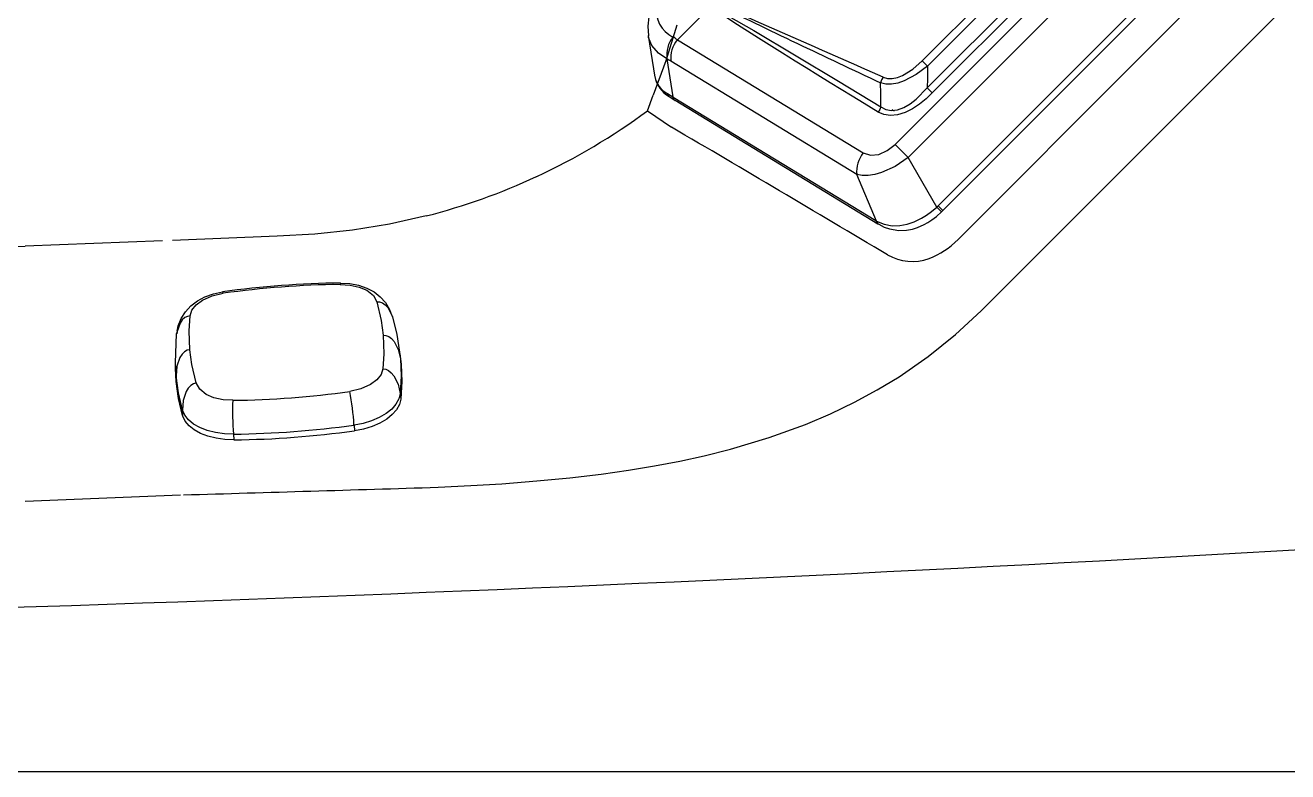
# Model space of a CAD drawing. Extents: x 413 to 494, y 628 to 766.
# Drawn here: x 472.07 to 485.71, y 643.46 to 651.52 of the extents above; entities that cross this region are included whole.
import ezdxf

# ---------------------------------------------------------------- set-up
doc = ezdxf.new("R2010")
doc.units = 0
doc.header["$MEASUREMENT"] = 0
for name, color, linetype in [('1', 4, 'Continuous'), ('BDIM_CYAN', 4, 'Continuous'), ('BDIM_GREEN', 3, 'Continuous'), ('BDIM_YELLOW', 2, 'Continuous')]:
    doc.layers.add(name, color=color, linetype=linetype)

# ---------------------------------------------------------------- blocks, each defined once
blk = doc.blocks.new('PILLOW')
at = {"layer": 'BDIM_GREEN', "linetype": 'Continuous', "lineweight": 25}
for p, q in [((9.704, -3.133), (9.694, -3.127)), ((11.893, -4.465), (9.704, -3.133)), ((9.016, -3.26), (9.001, -3.275)), ((9.716, -3.162), (9.93, -3.665)), ((9.725, -3.167), (9.716, -3.162)), ((11.914, -4.499), (9.725, -3.167)), ((9.001, -3.275), (3.275, -9.001)), ((9.052, -3.326), (3.326, -9.052)), ((9.066, -3.313), (9.376, -3.847)), ((9.93, -3.665), (11.939, -4.887)), ((3.847, -9.376), (9.376, -3.847)), ((9.376, -3.847), (9.517, -3.988)), ((11.869, -5.119), (9.86, -3.897)), ((9.517, -3.988), (3.988, -9.517)), ((9.522, -4.349), (9.547, -4.364)), ((11.898, -4.468), (11.893, -4.465)), ((11.958, -4.506), (11.898, -4.468)), ((11.918, -4.502), (11.914, -4.499)), ((4.545, -9.115), (9.115, -4.545)), ((9.169, -4.599), (4.599, -9.169)), ((9.169, -4.599), (9.115, -4.545)), ((11.982, -4.912), (11.918, -4.502)), ((11.977, -4.54), (11.918, -4.502)), ((12.183, -5.166), (12.111, -4.715)), ((4.833, -9.168), (9.168, -4.833)), ((9.225, -4.89), (4.89, -9.225)), ((9.225, -4.89), (9.168, -4.833)), ((11.512, -5.475), (11.869, -5.119)), ((12.145, -5.519), (12.177, -5.366)), ((11.543, -5.546), (5.546, -11.543)), ((11.543, -5.546), (11.479, -5.517)), ((11.574, -5.515), (11.508, -5.48)), ((11.512, -5.475), (11.574, -5.515)), ((11.574, -5.515), (11.543, -5.546)), ((12.026, -5.978), (12.144, -5.52)), ((12.072, -5.626), (12.093, -5.488)), ((12.072, -5.626), (5.626, -12.072)), ((11.78, -6.323), (6.323, -11.78)), ((6.331, -11.787), (11.787, -6.331)), ((11.785, -6.328), (11.784, -6.328)), ((3.275, -9.001), (3.26, -9.016)), ((3.275, -9.001), (3.275, -9.001)), ((3.847, -9.376), (3.313, -9.066)), ((4.599, -9.169), (4.545, -9.115)), ((4.89, -9.225), (4.833, -9.168)), ((3.988, -9.517), (3.847, -9.376)), ((3.127, -9.694), (3.133, -9.704)), ((3.133, -9.704), (4.465, -11.893)), ((3.665, -9.93), (3.162, -9.715)), ((3.162, -9.715), (3.167, -9.725)), ((3.167, -9.725), (4.499, -11.914)), ((4.887, -11.939), (3.665, -9.93)), ((3.897, -9.86), (5.119, -11.869)), ((5.119, -11.869), (5.475, -11.512)), ((5.516, -11.574), (5.475, -11.512)), ((5.48, -11.508), (5.516, -11.574)), ((5.546, -11.543), (5.516, -11.574)), ((5.517, -11.479), (5.546, -11.543)), ((6.328, -11.784), (6.328, -11.785)), ((4.465, -11.893), (4.468, -11.898)), ((4.468, -11.898), (4.506, -11.958)), ((4.499, -11.914), (4.502, -11.918)), ((4.912, -11.982), (4.502, -11.918)), ((4.502, -11.918), (4.54, -11.977)), ((4.715, -12.111), (5.166, -12.183)), ((5.488, -12.093), (5.626, -12.072)), ((5.52, -12.144), (5.978, -12.026)), ((5.366, -12.177), (5.519, -12.145))]:
    blk.add_line(p, q, dxfattribs=at)
at = {"layer": 'BDIM_GREEN', "linetype": 'Continuous', "lineweight": 25, "flags": 128}
for points in [[(9.694, -3.127), (9.633, -3.097), (9.577, -3.077), (9.475, -3.06), (9.392, -3.063), (9.328, -3.076), (9.273, -3.093), (9.204, -3.123), (9.164, -3.145), (9.12, -3.174), (9.071, -3.211), (9.016, -3.26)], [(9.716, -3.162), (9.633, -3.127), (9.55, -3.112), (9.467, -3.113), (9.387, -3.128), (9.309, -3.154), (9.231, -3.192), (9.177, -3.225), (9.123, -3.264), (9.066, -3.313)], [(9.001, -3.275), (9.009, -3.267), (9.016, -3.26)], [(9.066, -3.313), (9.058, -3.32), (9.052, -3.326)], [(9.376, -3.847), (9.516, -3.751), (9.662, -3.685), (9.735, -3.665), (9.806, -3.653), (9.872, -3.653), (9.93, -3.665)], [(9.86, -3.897), (9.784, -3.872), (9.693, -3.881), (9.601, -3.922), (9.517, -3.988)], [(9.115, -4.545), (9.182, -4.481), (9.254, -4.423), (9.33, -4.373), (9.409, -4.333), (9.489, -4.307), (9.567, -4.3), (9.638, -4.311), (9.7, -4.338)], [(9.671, -4.395), (9.617, -4.366), (9.556, -4.355), (9.489, -4.362), (9.421, -4.387), (9.353, -4.427), (9.288, -4.477), (9.169, -4.599)], [(9.671, -4.395), (9.683, -4.365), (9.7, -4.338)], [(9.7, -4.338), (9.85, -4.43), (9.982, -4.511), (10.098, -4.582), (10.217, -4.654), (10.35, -4.737), (10.477, -4.815), (10.596, -4.888), (10.733, -4.973), (10.993, -5.135), (11.259, -5.304), (11.512, -5.475)], [(9.671, -4.395), (9.672, -4.54), (9.673, -4.654)], [(11.508, -5.48), (11.044, -5.22), (10.586, -4.947), (10.128, -4.672), (9.671, -4.395)], [(9.168, -4.833), (9.168, -4.702), (9.169, -4.599)], [(9.168, -4.833), (9.288, -4.744), (9.419, -4.674), (9.488, -4.652), (9.555, -4.64), (9.617, -4.641), (9.673, -4.654)], [(9.646, -4.714), (9.6, -4.7), (9.548, -4.699), (9.492, -4.71), (9.435, -4.732), (9.325, -4.801), (9.225, -4.89)], [(9.646, -4.714), (9.662, -4.685), (9.673, -4.654)], [(12.177, -5.367), (12.188, -5.267), (12.182, -5.163)], [(11.954, -6.084), (12.02, -5.828), (12.072, -5.626)], [(3.26, -9.016), (3.268, -9.007), (3.275, -9.001)], [(3.26, -9.016), (3.201, -9.085), (3.155, -9.148), (3.121, -9.209), (3.085, -9.297), (3.065, -9.383), (3.06, -9.467), (3.07, -9.548), (3.093, -9.624), (3.127, -9.694)], [(3.313, -9.066), (3.264, -9.123), (3.225, -9.177), (3.192, -9.231), (3.154, -9.309), (3.128, -9.387), (3.113, -9.467), (3.112, -9.55), (3.127, -9.633), (3.162, -9.715)], [(3.326, -9.052), (3.319, -9.06), (3.313, -9.066)], [(4.338, -9.7), (4.311, -9.638), (4.3, -9.567), (4.307, -9.489), (4.318, -9.449), (4.333, -9.409), (4.371, -9.333), (4.422, -9.255), (4.545, -9.115)], [(4.599, -9.169), (4.477, -9.288), (4.427, -9.353), (4.387, -9.421), (4.362, -9.49), (4.355, -9.557), (4.367, -9.618), (4.395, -9.671)], [(4.599, -9.169), (4.73, -9.168), (4.833, -9.168)], [(4.654, -9.673), (4.641, -9.618), (4.64, -9.555), (4.652, -9.488), (4.675, -9.419), (4.744, -9.287), (4.833, -9.168)], [(4.89, -9.225), (4.822, -9.299), (4.764, -9.378), (4.72, -9.462), (4.698, -9.561), (4.714, -9.646)], [(3.665, -9.93), (3.653, -9.872), (3.653, -9.806), (3.665, -9.735), (3.685, -9.662), (3.751, -9.516), (3.847, -9.376)], [(3.988, -9.517), (3.922, -9.601), (3.881, -9.693), (3.872, -9.784), (3.897, -9.86)], [(4.395, -9.671), (4.365, -9.683), (4.338, -9.7)], [(4.654, -9.673), (4.509, -9.672), (4.395, -9.671)], [(4.395, -9.671), (4.672, -10.128), (4.947, -10.586), (5.22, -11.044), (5.48, -11.508)], [(4.714, -9.646), (4.682, -9.664), (4.654, -9.673)], [(5.517, -11.479), (5.082, -10.578), (4.654, -9.673)], [(4.714, -9.646), (5.119, -10.56), (5.317, -11.02), (5.385, -11.177), (5.412, -11.24), (5.415, -11.248), (5.416, -11.249), (5.416, -11.249), (5.416, -11.249), (5.416, -11.25), (5.517, -11.479)], [(5.475, -11.512), (5.381, -11.376), (5.29, -11.237), (5.195, -11.088), (5.105, -10.946), (5.014, -10.799), (4.923, -10.653), (4.847, -10.53), (4.742, -10.359), (4.622, -10.164), (4.488, -9.945), (4.338, -9.7)], [(5.626, -12.072), (5.883, -12.006), (6.085, -11.954)], [(5.163, -12.182), (5.267, -12.188), (5.367, -12.177)]]:
    blk.add_lwpolyline(points, dxfattribs=at)
at = {"layer": 'BDIM_GREEN', "linetype": 'Continuous', "lineweight": 25}
for centre, radius, start, end in [((9.618, -3.697), 0.314, 320.5112, 5.8722), ((11.799, -4.783), 0.32, 10.8947, 60.1159), ((69.735, 129.954), 147.466, 245.95343, 246.73099), ((-51.625, -135.383), 144.387, 64.08404, 64.87827), ((11.627, -4.919), 0.314, 320.5112, 5.8722), ((11.673, -4.954), 0.311, 321.3803, 7.8233), ((11.78, -5.434), 0.317, 350.3412, 64.5617), ((11.647, -5.59), 0.177, 139.5161, 141.4532), ((11.302, -5.792), 0.714, 311.9718, 335.8418), ((11.192, -5.669), 0.89, 311.9782, 337.62), ((-2.211, -14.781), 7.948, 45.9728, 46.4965), ((3.697, -9.618), 0.314, 264.1278, 309.4888), ((5.59, -11.647), 0.177, 128.5468, 130.4839), ((5.664, -11.184), 0.898, 290.3763, 317.8693), ((5.793, -11.303), 0.712, 294.1309, 318.0554), ((4.783, -11.798), 0.32, 209.8963, 259.0441), ((4.919, -11.626), 0.314, 264.1278, 309.4888), ((4.954, -11.674), 0.311, 262.1449, 308.6514), ((5.435, -11.779), 0.318, 205.61, 279.4841)]:
    blk.add_arc(centre, radius, start, end, dxfattribs=at)
for centre, major_axis, ratio, start_param, end_param in [((11.789, -3.287), (-0.737, 1.695), 0.480619, 2.543345, 2.582873), ((11.594, -3.394), (-0.951, 1.851), 0.433377, 2.49452, 2.534048), ((3.287, -11.789), (1.695, -0.737), 0.480619, 0.558719, 0.598248), ((3.394, -11.594), (1.851, -0.951), 0.433377, 0.607543, 0.647072)]:
    blk.add_ellipse(centre, major_axis=major_axis, ratio=ratio, start_param=start_param, end_param=end_param, dxfattribs=at)
at = {"layer": 'BDIM_YELLOW', "linetype": 'Continuous', "lineweight": 25}
for p, q in [((9.052, -3.326), (9.001, -3.275)), ((11.784, -6.328), (11.78, -6.323)), ((3.326, -9.052), (3.275, -9.001)), ((6.323, -11.78), (6.328, -11.784))]:
    blk.add_line(p, q, dxfattribs=at)
at = {"layer": 'BDIM_YELLOW', "linetype": 'Continuous', "lineweight": 25, "flags": 128}
for points in [[(11.982, -4.912), (12.073, -4.974), (12.143, -5.056), (12.179, -5.145), (12.18, -5.164)], [(5.164, -12.18), (5.145, -12.179), (5.056, -12.143), (5, -12.1), (4.95, -12.042), (4.912, -11.982)]]:
    blk.add_lwpolyline(points, dxfattribs=at)
at = {"layer": 'BDIM_YELLOW', "linetype": 'Continuous', "lineweight": 25}
for centre, radius, start, end in [((9.677, -3.162), 0.0387, 0.9039, 64.0123), ((9.679, -3.172), 0.0462, 5.662, 57.1058), ((16.35, 3.718), 10.124, 223.5865, 223.9882), ((11.876, -4.499), 0.0381, 0.4034, 63.3934), ((11.881, -4.502), 0.0379, 0.264, 63.4702), ((11.939, -4.539), 0.0381, 359.711, 61.0066), ((11.85, -4.774), 0.267, 11.7786, 61.3916), ((12.009, -5.341), 0.169, 299.7, 351.1639), ((11.976, -5.485), 0.17, 304.4318, 348.7936), ((11.858, -5.944), 0.17, 304.3498, 348.6534), ((3.162, -9.677), 0.0387, 205.9856, 269.098), ((3.167, -9.687), 0.038, 206.3141, 269.636), ((4.499, -11.876), 0.0379, 206.4423, 269.661), ((4.502, -11.881), 0.0379, 206.5511, 269.735), ((4.54, -11.939), 0.0382, 209.1215, 270.1613), ((4.774, -11.849), 0.267, 208.6378, 258.1925), ((5.944, -11.858), 0.17, 281.3464, 325.6506), ((5.341, -12.009), 0.169, 278.8333, 330.2995), ((5.485, -11.976), 0.17, 281.2061, 325.5685)]:
    blk.add_arc(centre, radius, start, end, dxfattribs=at)
blk = doc.blocks.new('2018 BEAM (110V)')
at = {"layer": 'BDIM_CYAN'}
for p, q in [((69.019, 4.977), (75.411, 11.369)), ((65.413, 7.135), (65.475, 7.302)), ((65.413, 7.135), (65.672, 6.959)), ((60.175, 5.731), (58.691, 5.673)), ((56.134, 5.583), (58.691, 5.673)), ((58.691, 2.922), (60.367, 2.988)), ((77.49, 0), (2.898, 0))]:
    blk.add_line(p, q, dxfattribs=at)
at = {"layer": 'BDIM_CYAN', "flags": 128}
for points in [[(68.768, 5.746), (70.705, 7.683), (72.714, 9.692), (74.642, 11.62)], [(65.73, 8.058), (65.612, 7.676), (65.475, 7.302)], [(63.024, 6), (62.627, 5.911), (62.225, 5.845), (61.819, 5.803), (61.413, 5.782), (60.283, 5.736)], [(66.309, 3.483), (66.727, 3.608), (67.12, 3.75), (67.389, 3.864), (67.648, 3.988), (67.896, 4.122), (68.133, 4.265), (68.446, 4.481), (68.742, 4.719), (69.019, 4.977)], [(63.151, 3.071), (63.505, 3.089), (63.84, 3.109), (64.218, 3.139), (64.576, 3.173), (64.913, 3.213), (65.207, 3.255), (65.49, 3.302), (65.763, 3.354), (66.025, 3.412), (66.309, 3.483)]]:
    blk.add_lwpolyline(points, dxfattribs=at)
at = {"layer": 'BDIM_CYAN'}
for centre, radius, start, end in [((61.307, 12.694), 6.911, 294.8961, 306.4484), ((-98.626, -274.118), 325.573, 59.21544, 59.69234), ((61.315, 12.677), 6.892, 284.3579, 294.8936), ((68.152, 6.341), 0.856, 290.8139, 316.0232), ((68.274, 6.031), 0.523, 239.2093, 290.3809), ((-14.633, 2561.027), 2559.138, 271.680183, 271.741757), ((40.791, 553.921), 552.431, 271.07391, 273.61827)]:
    blk.add_arc(centre, radius, start, end, dxfattribs=at)
at = {"layer": 'BDIM_GREEN', "linetype": 'Continuous', "lineweight": 25}
for p, q in [((62.654, 4.921), (62.657, 4.912)), ((60.313, 4.413), (60.327, 4.727)), ((60.327, 4.727), (60.331, 4.744)), ((62.734, 4.53), (62.736, 4.514)), ((62.738, 4.514), (62.745, 4.454)), ((60.314, 4.354), (60.313, 4.414)), ((62.744, 4.458), (62.751, 4.398)), ((60.321, 4.214), (60.316, 4.354)), ((62.742, 4.083), (62.749, 4.023)), ((62.749, 4.027), (62.749, 4.023)), ((60.389, 3.905), (60.391, 3.845)), ((60.393, 3.838), (60.391, 3.845)), ((62.243, 3.742), (62.248, 3.681)), ((60.942, 3.644), (60.946, 3.583))]:
    blk.add_line(p, q, dxfattribs=at)
at = {"layer": 'BDIM_GREEN', "linetype": 'Continuous', "lineweight": 25, "flags": 128}
for points in [[(62.094, 5.26), (62.2, 5.254), (62.297, 5.232), (62.38, 5.197), (62.452, 5.14), (62.491, 5.073)], [(62.098, 5.276), (62.199, 5.271), (62.293, 5.253), (62.381, 5.222), (62.459, 5.18), (62.527, 5.127), (62.582, 5.064), (62.626, 4.991), (62.649, 4.933)], [(60.334, 4.757), (60.345, 4.812), (60.376, 4.892), (60.421, 4.964), (60.48, 5.029), (60.551, 5.083), (60.633, 5.127), (60.724, 5.159), (60.822, 5.18)], [(60.472, 4.921), (60.492, 4.982), (60.537, 5.04), (60.605, 5.091), (60.709, 5.137), (60.83, 5.165)], [(62.491, 5.073), (62.537, 4.873), (62.558, 4.714)], [(60.47, 4.556), (60.462, 4.76), (60.472, 4.921)], [(62.657, 4.912), (62.704, 4.721), (62.736, 4.529)], [(62.558, 4.714), (62.565, 4.51), (62.555, 4.349)], [(62.558, 4.714), (62.587, 4.711), (62.618, 4.699), (62.649, 4.677), (62.677, 4.645), (62.721, 4.557), (62.744, 4.458)], [(60.47, 4.556), (60.441, 4.55), (60.412, 4.533), (60.385, 4.507), (60.361, 4.471), (60.329, 4.377), (60.32, 4.275)], [(60.537, 4.197), (60.491, 4.397), (60.47, 4.556)], [(62.744, 4.458), (62.752, 4.271), (62.742, 4.083)], [(62.751, 4.397), (62.759, 4.212), (62.749, 4.027)], [(60.389, 3.905), (60.346, 4.089), (60.32, 4.275)], [(62.555, 4.349), (62.536, 4.288), (62.49, 4.23), (62.422, 4.179), (62.318, 4.133), (62.198, 4.105)], [(62.555, 4.349), (62.585, 4.345), (62.616, 4.331), (62.646, 4.307), (62.674, 4.273), (62.719, 4.183), (62.742, 4.083)], [(60.391, 3.845), (60.347, 4.029), (60.321, 4.214)], [(60.537, 4.197), (60.508, 4.189), (60.48, 4.17), (60.453, 4.142), (60.43, 4.104), (60.398, 4.009), (60.389, 3.905)], [(60.933, 4.01), (60.828, 4.016), (60.73, 4.038), (60.647, 4.073), (60.576, 4.13), (60.537, 4.197)], [(62.742, 4.083), (62.727, 4.025), (62.696, 3.969), (62.65, 3.916), (62.59, 3.866), (62.516, 3.824), (62.432, 3.788), (62.341, 3.761), (62.243, 3.742)], [(62.749, 4.023), (62.734, 3.965), (62.703, 3.908), (62.656, 3.855), (62.596, 3.806), (62.522, 3.763), (62.438, 3.727), (62.345, 3.7), (62.248, 3.681)], [(60.942, 3.644), (60.842, 3.648), (60.747, 3.661), (60.658, 3.684), (60.578, 3.715), (60.509, 3.754), (60.454, 3.8), (60.414, 3.85), (60.389, 3.905)], [(60.946, 3.583), (60.848, 3.587), (60.753, 3.6), (60.665, 3.621), (60.585, 3.652), (60.517, 3.69), (60.461, 3.734), (60.419, 3.784), (60.393, 3.838)]]:
    blk.add_lwpolyline(points, dxfattribs=at)
at = {"layer": 'BDIM_GREEN', "linetype": 'Continuous', "lineweight": 25}
for centre, radius, start, end in [((62.222, -4.881), 10.158, 90.6955, 97.9169), ((62.216, -4.804), 10.065, 90.6951, 97.9172), ((60.811, 14.074), 10.065, 270.6951, 277.9172), ((59.851, 3.628), 2.394, 2.7429, 11.4967), ((63.916, 3.896), 2.985, 177.8178, 184.8382), ((60.816, 14.002), 10.358, 270.6952, 277.9171), ((60.82, 13.945), 10.363, 270.6949, 277.9174)]:
    blk.add_arc(centre, radius, start, end, dxfattribs=at)
at = {"layer": 'BDIM_YELLOW', "linetype": 'Continuous', "lineweight": 25}
for p, q in [((62.736, 4.514), (62.744, 4.458)), ((60.32, 4.275), (60.314, 4.414)), ((60.32, 4.275), (60.321, 4.215))]:
    blk.add_line(p, q, dxfattribs=at)
at = {"layer": 'BDIM_YELLOW', "linetype": 'Continuous', "lineweight": 25, "flags": 128}
for points in [[(62.098, 5.275), (62.096, 5.273), (62.094, 5.26)], [(60.83, 5.165), (60.826, 5.177), (60.823, 5.179)], [(62.491, 5.073), (62.52, 5.072), (62.55, 5.062), (62.58, 5.042), (62.608, 5.011), (62.652, 4.926), (62.656, 4.911)], [(60.472, 4.921), (60.443, 4.916), (60.414, 4.902), (60.387, 4.877), (60.364, 4.842), (60.332, 4.751), (60.329, 4.726)]]:
    blk.add_lwpolyline(points, dxfattribs=at)
at = {"layer": 'BDIM_YELLOW', "rotation": 180}
blk.add_blockref('PILLOW', (77.605, 2.783), dxfattribs=at)

msp = doc.modelspace()

# ---------------------------------------------------------------- block references
at = {"layer": '1'}
msp.add_blockref('2018 BEAM (110V)', (413.383, 643.46), dxfattribs=at)

doc.saveas('drawing.dxf')
